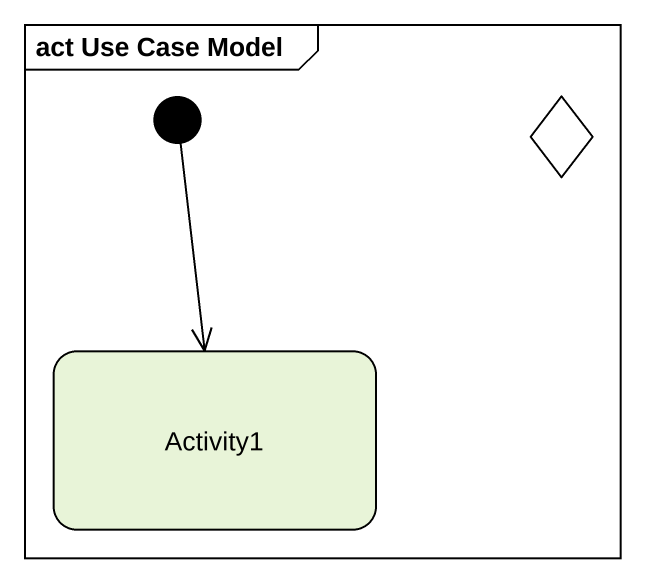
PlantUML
@startuml
mainframe act Use Case Model
hide empty description
state choice1 <<choice>>
state Activity1
[*] --> Activity1
@enduml
